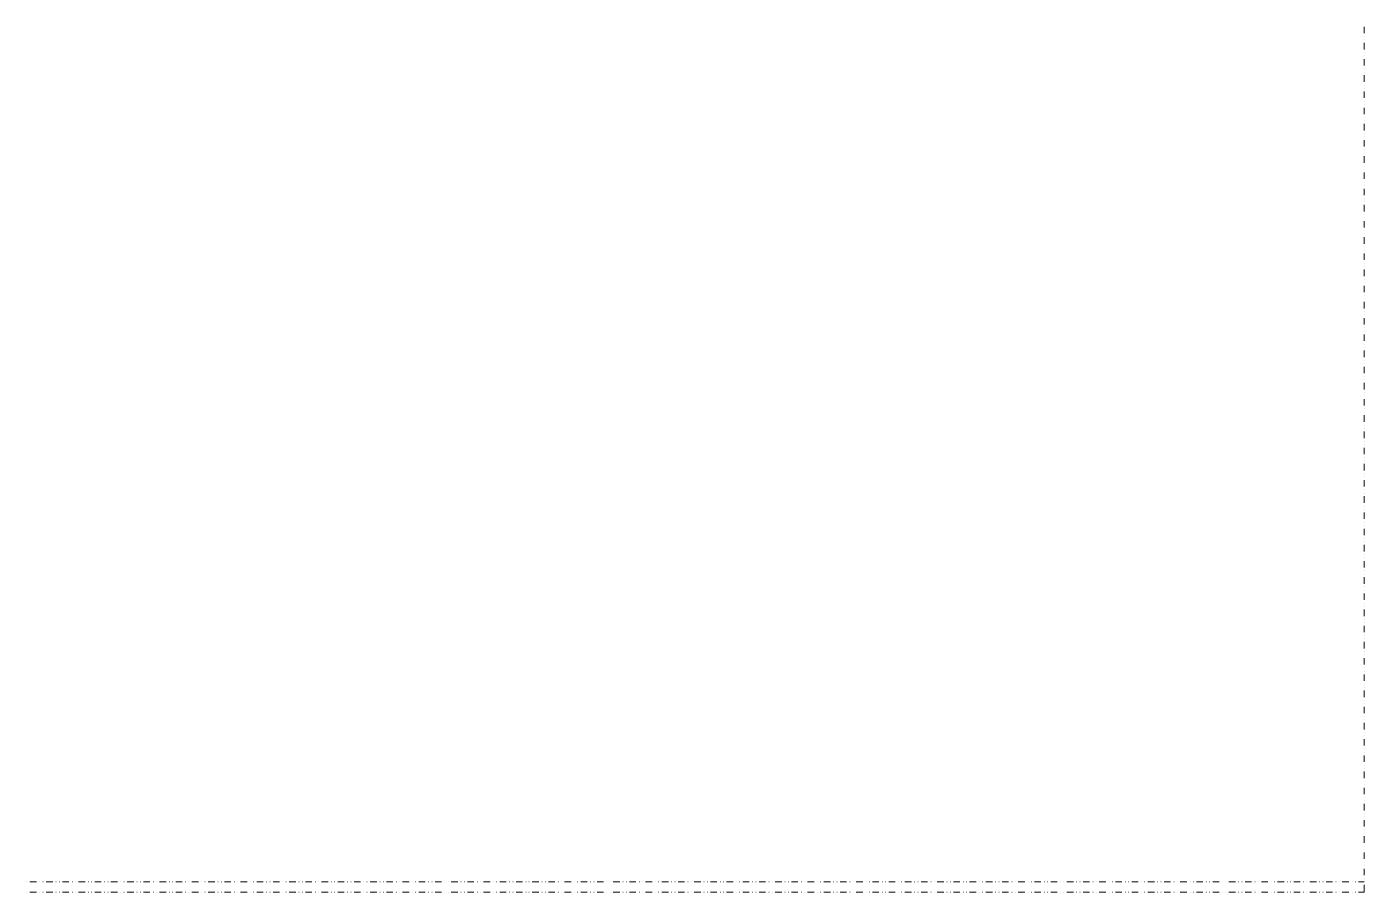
# Model space of a CAD drawing. Header units: millimetres. Extents: x 0 to 829, y 0 to 586.
# Drawn here: x 642.3 to 744.1, y 262.4 to 328.3 of the extents above; entities that cross this region are included whole.
import ezdxf

# ---------------------------------------------------------------- set-up
doc = ezdxf.new("R2010")
doc.units = ezdxf.units.MM

msp = doc.modelspace()

# ---------------------------------------------------------------- linework, layer by layer
at = {"color": 0, "lineweight": 0}
for points in [[(744.043611, 328.256194), (744.043611, 327.762306)], [(744.043611, 327.515361), (744.06125, 327.515361)], [(744.043611, 327.268417), (744.06125, 327.268417)], [(744.043611, 327.021472), (744.043611, 326.531111)], [(744.043611, 326.284167), (744.06125, 326.284167)], [(744.043611, 326.037222), (744.06125, 326.037222)], [(744.043611, 325.790278), (744.043611, 325.296389)], [(744.043611, 325.049444), (744.06125, 325.049444)], [(744.043611, 324.806028), (744.06125, 324.806028)], [(744.043611, 324.559083), (744.043611, 324.065194)], [(744.043611, 323.81825), (744.06125, 323.81825)], [(744.043611, 323.571306), (744.06125, 323.571306)], [(744.043611, 323.324361), (744.043611, 322.834)], [(744.043611, 322.587056), (744.06125, 322.587056)], [(744.043611, 322.340111), (744.06125, 322.340111)], [(744.043611, 322.093167), (744.043611, 321.599278)], [(744.043611, 321.352333), (744.06125, 321.352333)], [(744.043611, 321.108917), (744.06125, 321.108917)], [(744.043611, 320.861972), (744.043611, 320.368083)], [(744.043611, 320.121139), (744.06125, 320.121139)], [(744.043611, 319.874194), (744.06125, 319.874194)], [(744.043611, 319.62725), (744.043611, 319.136889)], [(744.043611, 318.889944), (744.06125, 318.889944)], [(744.043611, 318.643), (744.06125, 318.643)], [(744.043611, 318.396056), (744.043611, 317.902167)], [(744.043611, 317.655222), (744.06125, 317.655222)], [(744.043611, 317.411806), (744.06125, 317.411806)], [(744.043611, 317.164861), (744.043611, 316.670972)], [(744.043611, 316.424028), (744.06125, 316.424028)], [(744.043611, 316.177083), (744.06125, 316.177083)], [(744.043611, 315.930139), (744.043611, 315.439778)], [(744.043611, 315.192833), (744.06125, 315.192833)], [(744.043611, 314.945889), (744.06125, 314.945889)], [(744.043611, 314.698944), (744.043611, 314.205056)], [(744.043611, 313.958111), (744.06125, 313.958111)], [(744.043611, 313.711167), (744.06125, 313.711167)], [(744.043611, 313.46775), (744.043611, 312.973861)], [(744.043611, 312.726917), (744.06125, 312.726917)], [(744.043611, 312.479972), (744.06125, 312.479972)], [(744.043611, 312.233028), (744.043611, 311.742667)], [(744.043611, 311.495722), (744.06125, 311.495722)], [(744.043611, 311.248778), (744.06125, 311.248778)], [(744.043611, 311.001833), (744.043611, 310.507944)], [(744.043611, 310.261), (744.06125, 310.261)], [(744.043611, 310.014056), (744.06125, 310.014056)], [(744.043611, 309.770639), (744.043611, 309.27675)], [(744.043611, 309.029806), (744.06125, 309.029806)], [(744.043611, 308.782861), (744.06125, 308.782861)], [(744.043611, 308.535917), (744.043611, 308.045556)], [(744.043611, 307.798611), (744.06125, 307.798611)], [(744.043611, 307.551667), (744.06125, 307.551667)], [(744.043611, 307.304722), (744.043611, 306.810833)], [(744.043611, 306.563889), (744.06125, 306.563889)], [(744.043611, 306.316944), (744.06125, 306.316944)], [(744.043611, 306.073528), (744.043611, 305.579639)], [(744.043611, 305.332694), (744.06125, 305.332694)], [(744.043611, 305.08575), (744.06125, 305.08575)], [(744.043611, 304.838806), (744.043611, 304.348444)], [(744.043611, 304.1015), (744.06125, 304.1015)], [(744.043611, 303.854556), (744.06125, 303.854556)], [(744.043611, 303.607611), (744.043611, 303.113722)], [(744.043611, 302.866778), (744.06125, 302.866778)], [(744.043611, 302.619833), (744.06125, 302.619833)], [(744.043611, 302.376417), (744.043611, 301.882528)], [(744.043611, 301.635583), (744.06125, 301.635583)], [(744.043611, 301.388639), (744.06125, 301.388639)], [(744.043611, 301.141694), (744.043611, 300.647806)], [(744.043611, 300.404389), (744.06125, 300.404389)], [(744.043611, 300.157444), (744.06125, 300.157444)], [(744.043611, 299.9105), (744.043611, 299.416611)], [(744.043611, 299.169667), (744.06125, 299.169667)], [(744.043611, 298.922722), (744.06125, 298.922722)], [(744.043611, 298.679306), (744.043611, 298.185417)], [(744.043611, 297.938472), (744.06125, 297.938472)], [(744.043611, 297.691528), (744.06125, 297.691528)], [(744.043611, 297.444583), (744.043611, 296.950694)], [(744.043611, 296.707278), (744.06125, 296.707278)], [(744.043611, 296.460333), (744.06125, 296.460333)], [(744.043611, 296.213389), (744.043611, 295.7195)], [(744.043611, 295.472556), (744.06125, 295.472556)], [(744.043611, 295.225611), (744.06125, 295.225611)], [(744.043611, 294.982194), (744.043611, 294.488306)], [(744.043611, 294.241361), (744.06125, 294.241361)], [(744.043611, 293.994417), (744.06125, 293.994417)], [(744.043611, 293.747472), (744.043611, 293.253583)], [(744.043611, 293.010167), (744.06125, 293.010167)], [(744.043611, 292.763222), (744.06125, 292.763222)], [(744.043611, 292.516278), (744.043611, 292.022389)], [(744.043611, 291.775444), (744.06125, 291.775444)], [(744.043611, 291.5285), (744.06125, 291.5285)], [(744.043611, 291.285083), (744.043611, 290.791194)], [(744.043611, 290.54425), (744.06125, 290.54425)], [(744.043611, 290.297306), (744.06125, 290.297306)], [(744.043611, 290.050361), (744.043611, 289.556472)], [(744.043611, 289.313056), (744.06125, 289.313056)], [(744.043611, 289.066111), (744.06125, 289.066111)], [(744.043611, 288.819167), (744.043611, 288.325278)], [(744.043611, 288.078333), (744.06125, 288.078333)], [(744.043611, 287.831389), (744.06125, 287.831389)], [(744.043611, 287.584444), (744.043611, 287.094083)], [(744.043611, 286.847139), (744.06125, 286.847139)], [(744.043611, 286.600194), (744.06125, 286.600194)], [(744.043611, 286.35325), (744.043611, 285.859361)], [(744.043611, 285.615944), (744.06125, 285.615944)], [(744.043611, 285.369), (744.06125, 285.369)], [(744.043611, 285.122056), (744.043611, 284.628167)], [(744.043611, 284.381222), (744.06125, 284.381222)], [(744.043611, 284.134278), (744.06125, 284.134278)], [(744.043611, 283.887333), (744.043611, 283.396972)], [(744.043611, 283.150028), (744.06125, 283.150028)], [(744.043611, 282.903083), (744.06125, 282.903083)], [(744.043611, 282.656139), (744.043611, 282.16225)], [(744.043611, 281.918833), (744.06125, 281.918833)], [(744.043611, 281.671889), (744.06125, 281.671889)], [(744.043611, 281.424944), (744.043611, 280.931056)], [(744.043611, 280.684111), (744.06125, 280.684111)], [(744.043611, 280.437167), (744.06125, 280.437167)], [(744.043611, 280.190222), (744.043611, 279.699861)], [(744.043611, 279.452917), (744.06125, 279.452917)], [(744.043611, 279.205972), (744.06125, 279.205972)], [(744.043611, 278.959028), (744.043611, 278.465139)], [(744.043611, 278.221722), (744.06125, 278.221722)], [(744.043611, 277.974778), (744.06125, 277.974778)], [(744.043611, 277.727833), (744.043611, 277.233944)], [(744.043611, 276.987), (744.06125, 276.987)], [(744.043611, 276.740056), (744.06125, 276.740056)], [(744.043611, 276.493111), (744.043611, 276.00275)], [(744.043611, 275.755806), (744.06125, 275.755806)], [(744.043611, 275.508861), (744.06125, 275.508861)], [(744.043611, 275.261917), (744.043611, 274.768028)], [(744.043611, 274.521083), (744.06125, 274.521083)], [(744.043611, 274.277667), (744.06125, 274.277667)], [(744.043611, 274.030722), (744.043611, 273.536833)], [(744.043611, 273.289889), (744.06125, 273.289889)], [(744.043611, 273.042944), (744.06125, 273.042944)], [(744.043611, 272.796), (744.043611, 272.305639)], [(744.043611, 272.058694), (744.06125, 272.058694)], [(744.043611, 271.81175), (744.06125, 271.81175)], [(744.043611, 271.564806), (744.043611, 271.070917)], [(744.043611, 270.823972), (744.06125, 270.823972)], [(744.043611, 270.580556), (744.06125, 270.580556)], [(744.043611, 270.333611), (744.043611, 269.839722)], [(744.043611, 269.592778), (744.06125, 269.592778)], [(744.043611, 269.345833), (744.06125, 269.345833)], [(744.043611, 269.098889), (744.043611, 268.608528)], [(744.043611, 268.361583), (744.06125, 268.361583)], [(744.043611, 268.114639), (744.06125, 268.114639)], [(744.043611, 267.867694), (744.043611, 267.373806)], [(744.043611, 267.126861), (744.06125, 267.126861)], [(744.043611, 266.883444), (744.06125, 266.883444)], [(744.043611, 266.6365), (744.043611, 266.142611)], [(744.043611, 265.895667), (744.06125, 265.895667)], [(744.043611, 265.648722), (744.06125, 265.648722)], [(744.043611, 265.401778), (744.043611, 264.911417)], [(744.043611, 264.664472), (744.06125, 264.664472)], [(744.043611, 264.417528), (744.06125, 264.417528)], [(744.043611, 264.170583), (744.043611, 263.676694)], [(642.323667, 263.165167), (642.341306, 263.165167)], [(642.570611, 263.165167), (643.0645, 263.165167)], [(643.307917, 263.165167), (643.325556, 263.165167)], [(643.554861, 263.165167), (643.5725, 263.165167)], [(643.801806, 263.165167), (644.295694, 263.165167)], [(644.542639, 263.165167), (644.560278, 263.165167)], [(644.789583, 263.165167), (644.807222, 263.165167)], [(645.033, 263.165167), (645.526889, 263.165167)], [(645.773833, 263.165167), (645.791472, 263.165167)], [(646.020778, 263.165167), (646.038417, 263.165167)], [(646.267722, 263.165167), (646.761611, 263.165167)], [(647.005028, 263.165167), (647.022667, 263.165167)], [(647.251972, 263.165167), (647.269611, 263.165167)], [(647.498917, 263.165167), (647.992806, 263.165167)], [(648.23975, 263.165167), (648.257389, 263.165167)], [(648.486694, 263.165167), (648.504333, 263.165167)], [(648.730111, 263.165167), (649.224, 263.165167)], [(649.470944, 263.165167), (649.488583, 263.165167)], [(649.717889, 263.165167), (649.735528, 263.165167)], [(649.964833, 263.165167), (650.458722, 263.165167)], [(650.702139, 263.165167), (650.719778, 263.165167)], [(650.949083, 263.165167), (650.966722, 263.165167)], [(651.196028, 263.165167), (651.689917, 263.165167)], [(651.936861, 263.165167), (651.9545, 263.165167)], [(652.183806, 263.165167), (652.201444, 263.165167)], [(652.427222, 263.165167), (652.921111, 263.165167)], [(653.168056, 263.165167), (653.185694, 263.165167)], [(653.415, 263.165167), (653.432639, 263.165167)], [(653.661944, 263.165167), (654.155833, 263.165167)], [(654.39925, 263.165167), (654.416889, 263.165167)], [(654.646194, 263.165167), (654.663833, 263.165167)], [(654.893139, 263.165167), (655.387028, 263.165167)], [(655.633972, 263.165167), (655.651611, 263.165167)], [(655.880917, 263.165167), (655.898556, 263.165167)], [(656.127861, 263.165167), (656.618222, 263.165167)], [(656.865167, 263.165167), (656.882806, 263.165167)], [(657.112111, 263.165167), (657.12975, 263.165167)], [(657.359056, 263.165167), (657.852944, 263.165167)], [(658.096361, 263.165167), (658.114, 263.165167)], [(658.343306, 263.165167), (658.360944, 263.165167)], [(658.59025, 263.165167), (659.084139, 263.165167)], [(659.331083, 263.165167), (659.348722, 263.165167)], [(659.578028, 263.165167), (659.595667, 263.165167)], [(659.824972, 263.165167), (660.315333, 263.165167)], [(660.562278, 263.165167), (660.579917, 263.165167)], [(660.809222, 263.165167), (660.826861, 263.165167)], [(661.056167, 263.165167), (661.550056, 263.165167)], [(661.793472, 263.165167), (661.811111, 263.165167)], [(662.040417, 263.165167), (662.058056, 263.165167)], [(662.287361, 263.165167), (662.78125, 263.165167)], [(663.028194, 263.165167), (663.045833, 263.165167)], [(663.275139, 263.165167), (663.292778, 263.165167)], [(663.522083, 263.165167), (664.012444, 263.165167)], [(664.259389, 263.165167), (664.277028, 263.165167)], [(664.506333, 263.165167), (664.523972, 263.165167)], [(664.753278, 263.165167), (665.247167, 263.165167)], [(665.490583, 263.165167), (665.508222, 263.165167)], [(665.737528, 263.165167), (665.755167, 263.165167)], [(665.984472, 263.165167), (666.478361, 263.165167)], [(666.725306, 263.165167), (666.742944, 263.165167)], [(666.97225, 263.165167), (666.989889, 263.165167)], [(667.219194, 263.165167), (667.709556, 263.165167)], [(667.9565, 263.165167), (667.974139, 263.165167)], [(668.203444, 263.165167), (668.221083, 263.165167)], [(668.450389, 263.165167), (668.944278, 263.165167)], [(669.191222, 263.165167), (669.208861, 263.165167)], [(669.434639, 263.165167), (669.452278, 263.165167)], [(669.681583, 263.165167), (670.175472, 263.165167)], [(670.422417, 263.165167), (670.440056, 263.165167)], [(670.669361, 263.165167), (670.687, 263.165167)], [(670.916306, 263.165167), (671.406667, 263.165167)], [(671.653611, 263.165167), (671.67125, 263.165167)], [(671.900556, 263.165167), (671.918194, 263.165167)], [(672.1475, 263.165167), (672.641389, 263.165167)], [(672.888333, 263.165167), (672.905972, 263.165167)], [(673.13175, 263.165167), (673.149389, 263.165167)], [(673.378694, 263.165167), (673.872583, 263.165167)], [(674.119528, 263.165167), (674.137167, 263.165167)], [(674.366472, 263.165167), (674.384111, 263.165167)], [(674.613417, 263.165167), (675.103778, 263.165167)], [(675.350722, 263.165167), (675.368361, 263.165167)], [(675.597667, 263.165167), (675.615306, 263.165167)], [(675.844611, 263.165167), (676.3385, 263.165167)], [(676.585444, 263.165167), (676.603083, 263.165167)], [(676.828861, 263.165167), (676.8465, 263.165167)], [(677.075806, 263.165167), (677.569694, 263.165167)], [(677.816639, 263.165167), (677.834278, 263.165167)], [(678.063583, 263.165167), (678.081222, 263.165167)], [(678.310528, 263.165167), (678.800889, 263.165167)], [(679.047833, 263.165167), (679.065472, 263.165167)], [(679.294778, 263.165167), (679.312417, 263.165167)], [(679.541722, 263.165167), (680.035611, 263.165167)], [(680.282556, 263.165167), (680.300194, 263.165167)], [(680.525972, 263.165167), (680.543611, 263.165167)], [(680.772917, 263.165167), (681.266806, 263.165167)], [(681.51375, 263.165167), (681.531389, 263.165167)], [(681.760694, 263.165167), (681.778333, 263.165167)], [(682.007639, 263.165167), (682.498, 263.165167)], [(682.744944, 263.165167), (682.762583, 263.165167)], [(682.991889, 263.165167), (683.009528, 263.165167)], [(683.238833, 263.165167), (683.732722, 263.165167)], [(683.979667, 263.165167), (683.997306, 263.165167)], [(684.223083, 263.165167), (684.240722, 263.165167)], [(684.470028, 263.165167), (684.963917, 263.165167)], [(685.210861, 263.165167), (685.2285, 263.165167)], [(685.457806, 263.165167), (685.475444, 263.165167)], [(685.70475, 263.165167), (686.195111, 263.165167)], [(686.442056, 263.165167), (686.459694, 263.165167)], [(686.689, 263.165167), (686.706639, 263.165167)], [(686.935944, 263.165167), (687.429833, 263.165167)], [(687.676778, 263.165167), (687.694417, 263.165167)], [(687.920194, 263.165167), (687.937833, 263.165167)], [(688.167139, 263.165167), (688.661028, 263.165167)], [(688.907972, 263.165167), (688.925611, 263.165167)], [(689.154917, 263.165167), (689.172556, 263.165167)], [(689.401861, 263.165167), (689.892222, 263.165167)], [(690.139167, 263.165167), (690.156806, 263.165167)], [(690.386111, 263.165167), (690.40375, 263.165167)], [(690.633056, 263.165167), (691.126944, 263.165167)], [(691.373889, 263.165167), (691.391528, 263.165167)], [(691.617306, 263.165167), (691.634944, 263.165167)], [(691.86425, 263.165167), (692.358139, 263.165167)], [(692.605083, 263.165167), (692.622722, 263.165167)], [(692.852028, 263.165167), (692.869667, 263.165167)], [(693.098972, 263.165167), (693.589333, 263.165167)], [(693.836278, 263.165167), (693.853917, 263.165167)], [(694.083222, 263.165167), (694.100861, 263.165167)], [(694.330167, 263.165167), (694.824056, 263.165167)], [(695.071, 263.165167), (695.088639, 263.165167)], [(695.317944, 263.165167), (695.335583, 263.165167)], [(695.561361, 263.165167), (696.05525, 263.165167)], [(696.302194, 263.165167), (696.319833, 263.165167)], [(696.549139, 263.165167), (696.566778, 263.165167)], [(696.796083, 263.165167), (697.286444, 263.165167)], [(697.533389, 263.165167), (697.551028, 263.165167)], [(697.780333, 263.165167), (697.797972, 263.165167)], [(698.027278, 263.165167), (698.521167, 263.165167)], [(698.768111, 263.165167), (698.78575, 263.165167)], [(699.015056, 263.165167), (699.032694, 263.165167)], [(699.258472, 263.165167), (699.752361, 263.165167)], [(699.999306, 263.165167), (700.016944, 263.165167)], [(700.24625, 263.165167), (700.263889, 263.165167)], [(700.493194, 263.165167), (700.983556, 263.165167)], [(701.2305, 263.165167), (701.248139, 263.165167)], [(701.477444, 263.165167), (701.495083, 263.165167)], [(701.724389, 263.165167), (702.218278, 263.165167)], [(702.465222, 263.165167), (702.482861, 263.165167)], [(702.712167, 263.165167), (702.729806, 263.165167)], [(702.955583, 263.165167), (703.449472, 263.165167)], [(703.696417, 263.165167), (703.714056, 263.165167)], [(703.943361, 263.165167), (703.961, 263.165167)], [(704.190306, 263.165167), (704.680667, 263.165167)], [(704.927611, 263.165167), (704.94525, 263.165167)], [(705.174556, 263.165167), (705.192194, 263.165167)], [(705.4215, 263.165167), (705.915389, 263.165167)], [(706.162333, 263.165167), (706.179972, 263.165167)], [(706.409278, 263.165167), (706.426917, 263.165167)], [(706.652694, 263.165167), (707.146583, 263.165167)], [(707.393528, 263.165167), (707.411167, 263.165167)], [(707.640472, 263.165167), (707.658111, 263.165167)], [(707.887417, 263.165167), (708.381306, 263.165167)], [(708.624722, 263.165167), (708.642361, 263.165167)], [(708.871667, 263.165167), (708.889306, 263.165167)], [(709.118611, 263.165167), (709.6125, 263.165167)], [(709.859444, 263.165167), (709.877083, 263.165167)], [(710.106389, 263.165167), (710.124028, 263.165167)], [(710.349806, 263.165167), (710.843694, 263.165167)], [(711.090639, 263.165167), (711.108278, 263.165167)], [(711.337583, 263.165167), (711.355222, 263.165167)], [(711.584528, 263.165167), (712.078417, 263.165167)], [(712.321833, 263.165167), (712.339472, 263.165167)], [(712.568778, 263.165167), (712.586417, 263.165167)], [(712.815722, 263.165167), (713.309611, 263.165167)], [(713.556556, 263.165167), (713.574194, 263.165167)], [(713.8035, 263.165167), (713.821139, 263.165167)], [(714.046917, 263.165167), (714.540806, 263.165167)], [(714.78775, 263.165167), (714.805389, 263.165167)], [(715.034694, 263.165167), (715.052333, 263.165167)], [(715.281639, 263.165167), (715.775528, 263.165167)], [(716.018944, 263.165167), (716.036583, 263.165167)], [(716.265889, 263.165167), (716.283528, 263.165167)], [(716.512833, 263.165167), (717.006722, 263.165167)], [(717.253667, 263.165167), (717.271306, 263.165167)], [(717.500611, 263.165167), (717.51825, 263.165167)], [(717.744028, 263.165167), (718.237917, 263.165167)], [(718.484861, 263.165167), (718.5025, 263.165167)], [(718.731806, 263.165167), (718.749444, 263.165167)], [(718.97875, 263.165167), (719.472639, 263.165167)], [(719.716056, 263.165167), (719.733694, 263.165167)], [(719.963, 263.165167), (719.980639, 263.165167)], [(720.209944, 263.165167), (720.703833, 263.165167)], [(720.950778, 263.165167), (720.968417, 263.165167)], [(721.197722, 263.165167), (721.215361, 263.165167)], [(721.444667, 263.165167), (721.935028, 263.165167)], [(722.181972, 263.165167), (722.199611, 263.165167)], [(722.428917, 263.165167), (722.446556, 263.165167)], [(722.675861, 263.165167), (723.16975, 263.165167)], [(723.413167, 263.165167), (723.430806, 263.165167)], [(723.660111, 263.165167), (723.67775, 263.165167)], [(723.907056, 263.165167), (724.400944, 263.165167)], [(724.647889, 263.165167), (724.665528, 263.165167)], [(724.894833, 263.165167), (724.912472, 263.165167)], [(725.141778, 263.165167), (725.632139, 263.165167)], [(725.879083, 263.165167), (725.896722, 263.165167)], [(726.126028, 263.165167), (726.143667, 263.165167)], [(726.372972, 263.165167), (726.866861, 263.165167)], [(727.110278, 263.165167), (727.127917, 263.165167)], [(727.357222, 263.165167), (727.374861, 263.165167)], [(727.604167, 263.165167), (728.098056, 263.165167)], [(728.345, 263.165167), (728.362639, 263.165167)], [(728.591944, 263.165167), (728.609583, 263.165167)], [(728.838889, 263.165167), (729.32925, 263.165167)], [(729.576194, 263.165167), (729.593833, 263.165167)], [(729.823139, 263.165167), (729.840778, 263.165167)], [(730.070083, 263.165167), (730.563972, 263.165167)], [(730.807389, 263.165167), (730.825028, 263.165167)], [(731.054333, 263.165167), (731.071972, 263.165167)], [(731.301278, 263.165167), (731.795167, 263.165167)], [(732.042111, 263.165167), (732.05975, 263.165167)], [(732.289056, 263.165167), (732.306694, 263.165167)], [(732.536, 263.165167), (733.026361, 263.165167)], [(733.273306, 263.165167), (733.290944, 263.165167)], [(733.52025, 263.165167), (733.537889, 263.165167)], [(733.767194, 263.165167), (734.261083, 263.165167)], [(734.508028, 263.165167), (734.525667, 263.165167)], [(734.751444, 263.165167), (734.769083, 263.165167)], [(734.998389, 263.165167), (735.492278, 263.165167)], [(735.739222, 263.165167), (735.756861, 263.165167)], [(735.986167, 263.165167), (736.003806, 263.165167)], [(736.233111, 263.165167), (736.723472, 263.165167)], [(736.970417, 263.165167), (736.988056, 263.165167)], [(737.217361, 263.165167), (737.235, 263.165167)], [(737.464306, 263.165167), (737.958194, 263.165167)], [(738.205139, 263.165167), (738.222778, 263.165167)], [(738.448556, 263.165167), (738.466194, 263.165167)], [(738.6955, 263.165167), (739.189389, 263.165167)], [(739.436333, 263.165167), (739.453972, 263.165167)], [(739.683278, 263.165167), (739.700917, 263.165167)], [(739.930222, 263.165167), (740.420583, 263.165167)], [(740.667528, 263.165167), (740.685167, 263.165167)], [(740.914472, 263.165167), (740.932111, 263.165167)], [(741.161417, 263.165167), (741.655306, 263.165167)], [(741.90225, 263.165167), (741.919889, 263.165167)], [(742.145667, 263.165167), (742.163306, 263.165167)], [(742.392611, 263.165167), (742.8865, 263.165167)], [(743.133444, 263.165167), (743.151083, 263.165167)], [(743.380389, 263.165167), (743.398028, 263.165167)], [(743.627333, 263.165167), (744.043611, 263.165167)], [(744.043611, 263.42975), (744.06125, 263.42975)], [(744.043611, 263.186333), (744.06125, 263.186333)], [(744.043611, 262.939389), (744.043611, 262.374944)], [(642.323667, 262.374944), (642.341306, 262.374944)], [(642.570611, 262.374944), (643.0645, 262.374944)], [(643.307917, 262.374944), (643.325556, 262.374944)], [(643.554861, 262.374944), (643.5725, 262.374944)], [(643.801806, 262.374944), (644.295694, 262.374944)], [(644.542639, 262.374944), (644.560278, 262.374944)], [(644.789583, 262.374944), (644.807222, 262.374944)], [(645.033, 262.374944), (645.526889, 262.374944)], [(645.773833, 262.374944), (645.791472, 262.374944)], [(646.020778, 262.374944), (646.038417, 262.374944)], [(646.267722, 262.374944), (646.761611, 262.374944)], [(647.005028, 262.374944), (647.022667, 262.374944)], [(647.251972, 262.374944), (647.269611, 262.374944)], [(647.498917, 262.374944), (647.992806, 262.374944)], [(648.23975, 262.374944), (648.257389, 262.374944)], [(648.486694, 262.374944), (648.504333, 262.374944)], [(648.730111, 262.374944), (649.224, 262.374944)], [(649.470944, 262.374944), (649.488583, 262.374944)], [(649.717889, 262.374944), (649.735528, 262.374944)], [(649.964833, 262.374944), (650.458722, 262.374944)], [(650.702139, 262.374944), (650.719778, 262.374944)], [(650.949083, 262.374944), (650.966722, 262.374944)], [(651.196028, 262.374944), (651.689917, 262.374944)], [(651.936861, 262.374944), (651.9545, 262.374944)], [(652.183806, 262.374944), (652.201444, 262.374944)], [(652.427222, 262.374944), (652.921111, 262.374944)], [(653.168056, 262.374944), (653.185694, 262.374944)], [(653.415, 262.374944), (653.432639, 262.374944)], [(653.661944, 262.374944), (654.155833, 262.374944)], [(654.39925, 262.374944), (654.416889, 262.374944)], [(654.646194, 262.374944), (654.663833, 262.374944)], [(654.893139, 262.374944), (655.387028, 262.374944)], [(655.633972, 262.374944), (655.651611, 262.374944)], [(655.880917, 262.374944), (655.898556, 262.374944)], [(656.127861, 262.374944), (656.618222, 262.374944)], [(656.865167, 262.374944), (656.882806, 262.374944)], [(657.112111, 262.374944), (657.12975, 262.374944)], [(657.359056, 262.374944), (657.852944, 262.374944)], [(658.096361, 262.374944), (658.114, 262.374944)], [(658.343306, 262.374944), (658.360944, 262.374944)], [(658.59025, 262.374944), (659.084139, 262.374944)], [(659.331083, 262.374944), (659.348722, 262.374944)], [(659.578028, 262.374944), (659.595667, 262.374944)], [(659.824972, 262.374944), (660.315333, 262.374944)], [(660.562278, 262.374944), (660.579917, 262.374944)], [(660.809222, 262.374944), (660.826861, 262.374944)], [(661.056167, 262.374944), (661.550056, 262.374944)], [(661.793472, 262.374944), (661.811111, 262.374944)], [(662.040417, 262.374944), (662.058056, 262.374944)], [(662.287361, 262.374944), (662.78125, 262.374944)], [(663.028194, 262.374944), (663.045833, 262.374944)], [(663.275139, 262.374944), (663.292778, 262.374944)], [(663.522083, 262.374944), (664.012444, 262.374944)], [(664.259389, 262.374944), (664.277028, 262.374944)], [(664.506333, 262.374944), (664.523972, 262.374944)], [(664.753278, 262.374944), (665.247167, 262.374944)], [(665.490583, 262.374944), (665.508222, 262.374944)], [(665.737528, 262.374944), (665.755167, 262.374944)], [(665.984472, 262.374944), (666.478361, 262.374944)], [(666.725306, 262.374944), (666.742944, 262.374944)], [(666.97225, 262.374944), (666.989889, 262.374944)], [(667.219194, 262.374944), (667.709556, 262.374944)], [(667.9565, 262.374944), (667.974139, 262.374944)], [(668.203444, 262.374944), (668.221083, 262.374944)], [(668.450389, 262.374944), (668.944278, 262.374944)], [(669.191222, 262.374944), (669.208861, 262.374944)], [(669.434639, 262.374944), (669.452278, 262.374944)], [(669.681583, 262.374944), (670.175472, 262.374944)], [(670.422417, 262.374944), (670.440056, 262.374944)], [(670.669361, 262.374944), (670.687, 262.374944)], [(670.916306, 262.374944), (671.406667, 262.374944)], [(671.653611, 262.374944), (671.67125, 262.374944)], [(671.900556, 262.374944), (671.918194, 262.374944)], [(672.1475, 262.374944), (672.641389, 262.374944)], [(672.888333, 262.374944), (672.905972, 262.374944)], [(673.13175, 262.374944), (673.149389, 262.374944)], [(673.378694, 262.374944), (673.872583, 262.374944)], [(674.119528, 262.374944), (674.137167, 262.374944)], [(674.366472, 262.374944), (674.384111, 262.374944)], [(674.613417, 262.374944), (675.103778, 262.374944)], [(675.350722, 262.374944), (675.368361, 262.374944)], [(675.597667, 262.374944), (675.615306, 262.374944)], [(675.844611, 262.374944), (676.3385, 262.374944)], [(676.585444, 262.374944), (676.603083, 262.374944)], [(676.828861, 262.374944), (676.8465, 262.374944)], [(677.075806, 262.374944), (677.569694, 262.374944)], [(677.816639, 262.374944), (677.834278, 262.374944)], [(678.063583, 262.374944), (678.081222, 262.374944)], [(678.310528, 262.374944), (678.800889, 262.374944)], [(679.047833, 262.374944), (679.065472, 262.374944)], [(679.294778, 262.374944), (679.312417, 262.374944)], [(679.541722, 262.374944), (680.035611, 262.374944)], [(680.282556, 262.374944), (680.300194, 262.374944)], [(680.525972, 262.374944), (680.543611, 262.374944)], [(680.772917, 262.374944), (681.266806, 262.374944)], [(681.51375, 262.374944), (681.531389, 262.374944)], [(681.760694, 262.374944), (681.778333, 262.374944)], [(682.007639, 262.374944), (682.498, 262.374944)], [(682.744944, 262.374944), (682.762583, 262.374944)], [(682.991889, 262.374944), (683.009528, 262.374944)], [(683.238833, 262.374944), (683.732722, 262.374944)], [(683.979667, 262.374944), (683.997306, 262.374944)], [(684.223083, 262.374944), (684.240722, 262.374944)], [(684.470028, 262.374944), (684.963917, 262.374944)], [(685.210861, 262.374944), (685.2285, 262.374944)], [(685.457806, 262.374944), (685.475444, 262.374944)], [(685.70475, 262.374944), (686.195111, 262.374944)], [(686.442056, 262.374944), (686.459694, 262.374944)], [(686.689, 262.374944), (686.706639, 262.374944)], [(686.935944, 262.374944), (687.429833, 262.374944)], [(687.676778, 262.374944), (687.694417, 262.374944)], [(687.920194, 262.374944), (687.937833, 262.374944)], [(688.167139, 262.374944), (688.661028, 262.374944)], [(688.907972, 262.374944), (688.925611, 262.374944)], [(689.154917, 262.374944), (689.172556, 262.374944)], [(689.401861, 262.374944), (689.892222, 262.374944)], [(690.139167, 262.374944), (690.156806, 262.374944)], [(690.386111, 262.374944), (690.40375, 262.374944)], [(690.633056, 262.374944), (691.126944, 262.374944)], [(691.373889, 262.374944), (691.391528, 262.374944)], [(691.617306, 262.374944), (691.634944, 262.374944)], [(691.86425, 262.374944), (692.358139, 262.374944)], [(692.605083, 262.374944), (692.622722, 262.374944)], [(692.852028, 262.374944), (692.869667, 262.374944)], [(693.098972, 262.374944), (693.589333, 262.374944)], [(693.836278, 262.374944), (693.853917, 262.374944)], [(694.083222, 262.374944), (694.100861, 262.374944)], [(694.330167, 262.374944), (694.824056, 262.374944)], [(695.071, 262.374944), (695.088639, 262.374944)], [(695.317944, 262.374944), (695.335583, 262.374944)], [(695.561361, 262.374944), (696.05525, 262.374944)], [(696.302194, 262.374944), (696.319833, 262.374944)], [(696.549139, 262.374944), (696.566778, 262.374944)], [(696.796083, 262.374944), (697.286444, 262.374944)], [(697.533389, 262.374944), (697.551028, 262.374944)], [(697.780333, 262.374944), (697.797972, 262.374944)], [(698.027278, 262.374944), (698.521167, 262.374944)], [(698.768111, 262.374944), (698.78575, 262.374944)], [(699.015056, 262.374944), (699.032694, 262.374944)], [(699.258472, 262.374944), (699.752361, 262.374944)], [(699.999306, 262.374944), (700.016944, 262.374944)], [(700.24625, 262.374944), (700.263889, 262.374944)], [(700.493194, 262.374944), (700.983556, 262.374944)], [(701.2305, 262.374944), (701.248139, 262.374944)], [(701.477444, 262.374944), (701.495083, 262.374944)], [(701.724389, 262.374944), (702.218278, 262.374944)], [(702.465222, 262.374944), (702.482861, 262.374944)], [(702.712167, 262.374944), (702.729806, 262.374944)], [(702.955583, 262.374944), (703.449472, 262.374944)], [(703.696417, 262.374944), (703.714056, 262.374944)], [(703.943361, 262.374944), (703.961, 262.374944)], [(704.190306, 262.374944), (704.680667, 262.374944)], [(704.927611, 262.374944), (704.94525, 262.374944)], [(705.174556, 262.374944), (705.192194, 262.374944)], [(705.4215, 262.374944), (705.915389, 262.374944)], [(706.162333, 262.374944), (706.179972, 262.374944)], [(706.409278, 262.374944), (706.426917, 262.374944)], [(706.652694, 262.374944), (707.146583, 262.374944)], [(707.393528, 262.374944), (707.411167, 262.374944)], [(707.640472, 262.374944), (707.658111, 262.374944)], [(707.887417, 262.374944), (708.381306, 262.374944)], [(708.624722, 262.374944), (708.642361, 262.374944)], [(708.871667, 262.374944), (708.889306, 262.374944)], [(709.118611, 262.374944), (709.6125, 262.374944)], [(709.859444, 262.374944), (709.877083, 262.374944)], [(710.106389, 262.374944), (710.124028, 262.374944)], [(710.349806, 262.374944), (710.843694, 262.374944)], [(711.090639, 262.374944), (711.108278, 262.374944)], [(711.337583, 262.374944), (711.355222, 262.374944)], [(711.584528, 262.374944), (712.078417, 262.374944)], [(712.321833, 262.374944), (712.339472, 262.374944)], [(712.568778, 262.374944), (712.586417, 262.374944)], [(712.815722, 262.374944), (713.309611, 262.374944)], [(713.556556, 262.374944), (713.574194, 262.374944)], [(713.8035, 262.374944), (713.821139, 262.374944)], [(714.046917, 262.374944), (714.540806, 262.374944)], [(714.78775, 262.374944), (714.805389, 262.374944)], [(715.034694, 262.374944), (715.052333, 262.374944)], [(715.281639, 262.374944), (715.775528, 262.374944)], [(716.018944, 262.374944), (716.036583, 262.374944)], [(716.265889, 262.374944), (716.283528, 262.374944)], [(716.512833, 262.374944), (717.006722, 262.374944)], [(717.253667, 262.374944), (717.271306, 262.374944)], [(717.500611, 262.374944), (717.51825, 262.374944)], [(717.744028, 262.374944), (718.237917, 262.374944)], [(718.484861, 262.374944), (718.5025, 262.374944)], [(718.731806, 262.374944), (718.749444, 262.374944)], [(718.97875, 262.374944), (719.472639, 262.374944)], [(719.716056, 262.374944), (719.733694, 262.374944)], [(719.963, 262.374944), (719.980639, 262.374944)], [(720.209944, 262.374944), (720.703833, 262.374944)], [(720.950778, 262.374944), (720.968417, 262.374944)], [(721.197722, 262.374944), (721.215361, 262.374944)], [(721.444667, 262.374944), (721.935028, 262.374944)], [(722.181972, 262.374944), (722.199611, 262.374944)], [(722.428917, 262.374944), (722.446556, 262.374944)], [(722.675861, 262.374944), (723.16975, 262.374944)], [(723.413167, 262.374944), (723.430806, 262.374944)], [(723.660111, 262.374944), (723.67775, 262.374944)], [(723.907056, 262.374944), (724.400944, 262.374944)], [(724.647889, 262.374944), (724.665528, 262.374944)], [(724.894833, 262.374944), (724.912472, 262.374944)], [(725.141778, 262.374944), (725.632139, 262.374944)], [(725.879083, 262.374944), (725.896722, 262.374944)], [(726.126028, 262.374944), (726.143667, 262.374944)], [(726.372972, 262.374944), (726.866861, 262.374944)], [(727.110278, 262.374944), (727.127917, 262.374944)], [(727.357222, 262.374944), (727.374861, 262.374944)], [(727.604167, 262.374944), (728.098056, 262.374944)], [(728.345, 262.374944), (728.362639, 262.374944)], [(728.591944, 262.374944), (728.609583, 262.374944)], [(728.838889, 262.374944), (729.32925, 262.374944)], [(729.576194, 262.374944), (729.593833, 262.374944)], [(729.823139, 262.374944), (729.840778, 262.374944)], [(730.070083, 262.374944), (730.563972, 262.374944)], [(730.807389, 262.374944), (730.825028, 262.374944)], [(731.054333, 262.374944), (731.071972, 262.374944)], [(731.301278, 262.374944), (731.795167, 262.374944)], [(732.042111, 262.374944), (732.05975, 262.374944)], [(732.289056, 262.374944), (732.306694, 262.374944)], [(732.536, 262.374944), (733.026361, 262.374944)], [(733.273306, 262.374944), (733.290944, 262.374944)], [(733.52025, 262.374944), (733.537889, 262.374944)], [(733.767194, 262.374944), (734.261083, 262.374944)], [(734.508028, 262.374944), (734.525667, 262.374944)], [(734.751444, 262.374944), (734.769083, 262.374944)], [(734.998389, 262.374944), (735.492278, 262.374944)], [(735.739222, 262.374944), (735.756861, 262.374944)], [(735.986167, 262.374944), (736.003806, 262.374944)], [(736.233111, 262.374944), (736.723472, 262.374944)], [(736.970417, 262.374944), (736.988056, 262.374944)], [(737.217361, 262.374944), (737.235, 262.374944)], [(737.464306, 262.374944), (737.958194, 262.374944)], [(738.205139, 262.374944), (738.222778, 262.374944)], [(738.448556, 262.374944), (738.466194, 262.374944)], [(738.6955, 262.374944), (739.189389, 262.374944)], [(739.436333, 262.374944), (739.453972, 262.374944)], [(739.683278, 262.374944), (739.700917, 262.374944)], [(739.930222, 262.374944), (740.420583, 262.374944)], [(740.667528, 262.374944), (740.685167, 262.374944)], [(740.914472, 262.374944), (740.932111, 262.374944)], [(741.161417, 262.374944), (741.655306, 262.374944)], [(741.90225, 262.374944), (741.919889, 262.374944)], [(742.145667, 262.374944), (742.163306, 262.374944)], [(742.392611, 262.374944), (742.8865, 262.374944)], [(743.133444, 262.374944), (743.151083, 262.374944)], [(743.380389, 262.374944), (743.398028, 262.374944)], [(743.627333, 262.374944), (744.043611, 262.374944)]]:
    msp.add_lwpolyline(points, dxfattribs=at)

doc.saveas('drawing.dxf')
